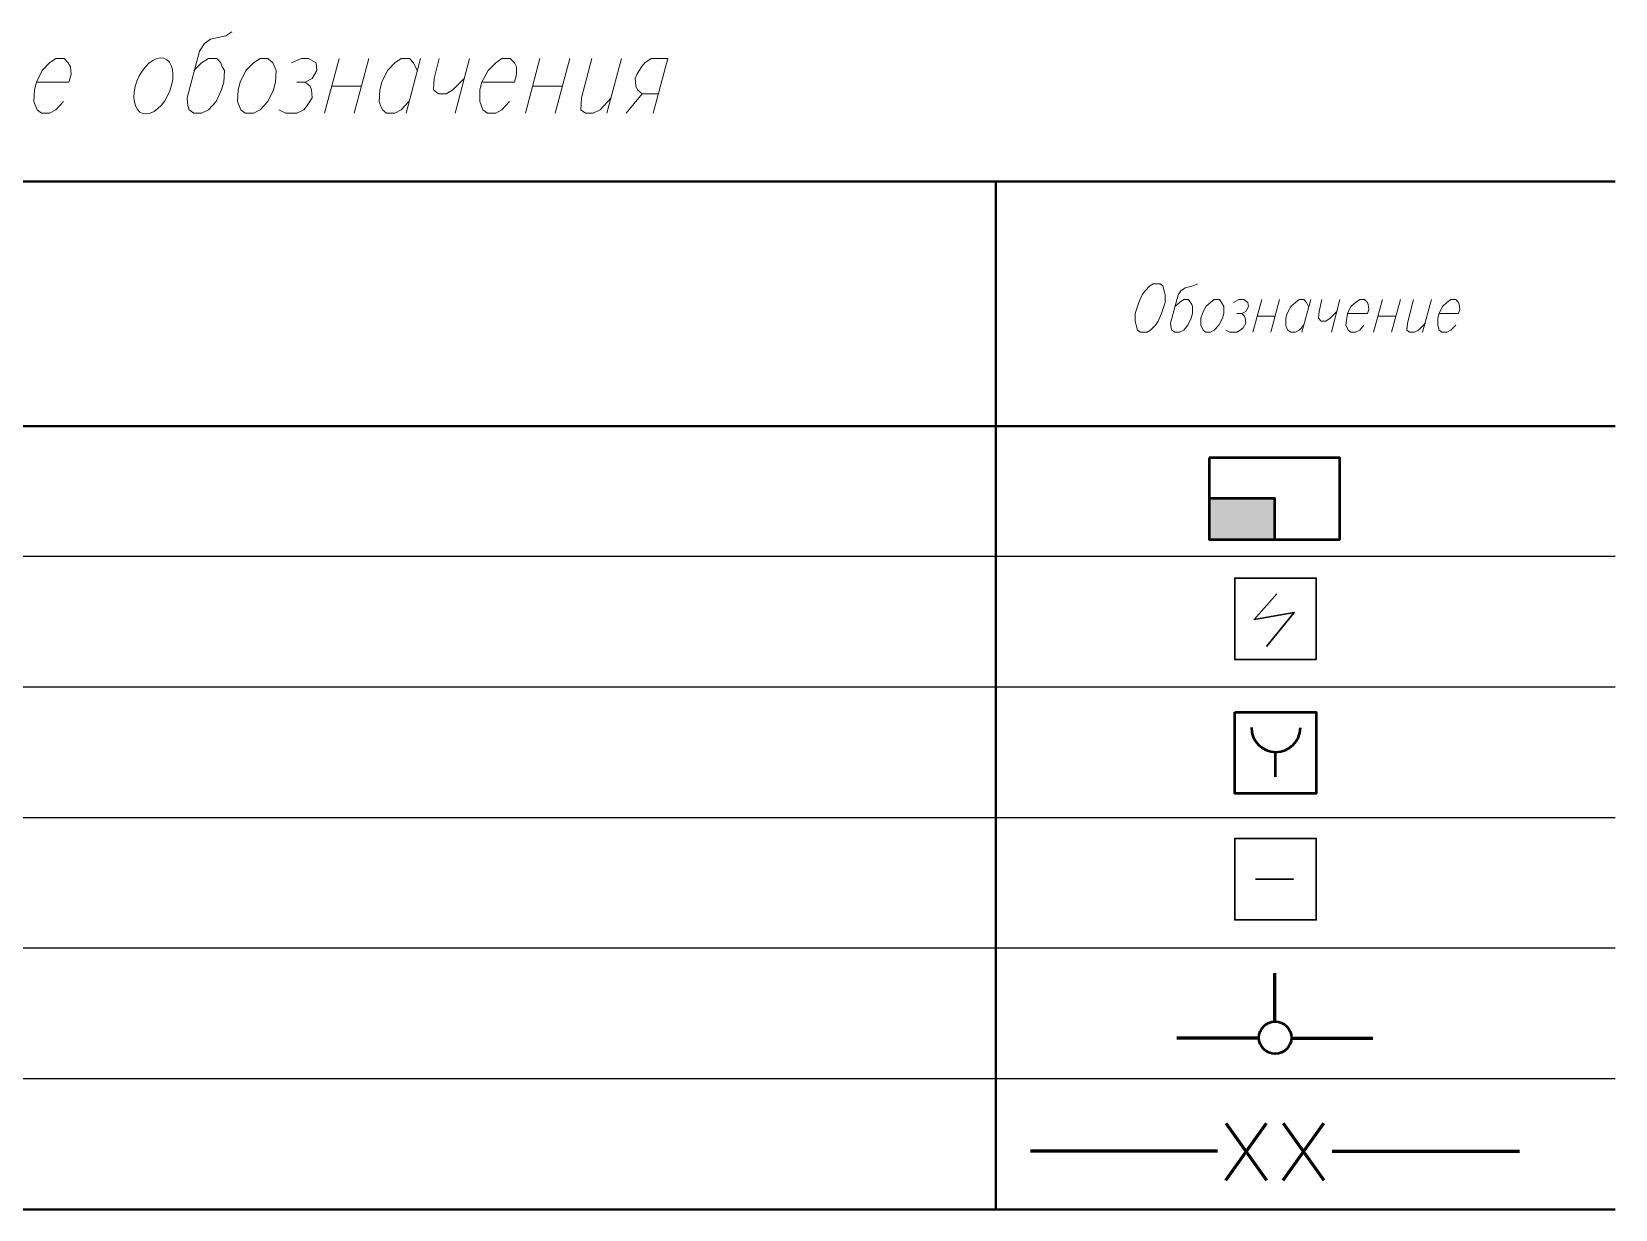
# Model space of a CAD drawing. Header units: millimetres. Extents: x 2185 to 4647, y 1259 to 2456.
# Drawn here: x 4049.69 to 4098.23, y 2420.13 to 2456.22 of the extents above; entities that cross this region are included whole.
import ezdxf

# ---------------------------------------------------------------- set-up
doc = ezdxf.new("R2010")
doc.units = ezdxf.units.MM
for name, color, linetype in [('PDF _0', 7, 'Continuous'), ('PDF _Датчики (Вновь)', 7, 'Continuous'), ('PDF _Линия связи (Вновь)', 7, 'Continuous'), ('PDF _ППК и др. приБоры', 7, 'Continuous'), ('PDF _стены', 7, 'Continuous'), ('PDF _ТаБлица', 7, 'Continuous'), ('PDF _текст', 7, 'Continuous'), ('PDF _Эл. аппараты (Вновь)', 7, 'Continuous')]:
    doc.layers.add(name, color=color, linetype=linetype)

msp = doc.modelspace()

# ---------------------------------------------------------------- linework, layer by layer
at = {"layer": 'PDF _0', "lineweight": 25}
for points in [[(4098.227, 2440.136), (4005.744, 2440.136)], [(4098.227, 2436.135), (4005.744, 2436.135)], [(4098.227, 2432.135), (4005.744, 2432.135)], [(4098.227, 2428.134), (4005.744, 2428.134)], [(4098.227, 2424.133), (4005.744, 2424.133)], [(4098.227, 2420.132), (4005.744, 2420.132)]]:
    msp.add_lwpolyline(points, dxfattribs=at)
at = {"layer": 'PDF _0', "lineweight": 30}
for points in [[(4089.061, 2436.982), (4086.563, 2436.982), (4086.563, 2439.48), (4089.061, 2439.48)], [(4086.563, 2429.002), (4086.563, 2431.5), (4089.061, 2431.5), (4086.563, 2431.5)], [(4089.061, 2431.5), (4089.061, 2429.002)]]:
    msp.add_lwpolyline(points, close=True, dxfattribs=at)
for points in [[(4087.855, 2438.993), (4087.156, 2438.21), (4088.384, 2438.422), (4087.537, 2437.384)], [(4089.061, 2429.002), (4086.563, 2429.002), (4089.061, 2429.002)]]:
    msp.add_lwpolyline(points, dxfattribs=at)
at = {"layer": 'PDF _Датчики (Вновь)', "lineweight": 50}
msp.add_lwpolyline([(4086.563, 2435.373), (4089.061, 2435.373), (4089.061, 2432.876), (4086.563, 2432.876)], close=True, dxfattribs=at)
msp.add_lwpolyline([(4087.812, 2433.384), (4087.812, 2434.125)], dxfattribs=at)
msp.add_arc((4087.823, 2434.897), 0.751, 180, 0, dxfattribs=at)
at = {"layer": 'PDF _Линия связи (Вновь)', "lineweight": 60}
for points in [[(4087.791, 2425.869), (4087.791, 2427.372)], [(4087.283, 2425.382), (4084.785, 2425.382)], [(4088.299, 2425.382), (4090.797, 2425.382)], [(4086.288, 2422.778), (4087.537, 2421.022)], [(4086.288, 2421.022), (4087.537, 2422.778)], [(4088.045, 2422.778), (4089.294, 2421.022)], [(4088.045, 2421.022), (4089.294, 2422.778)], [(4086.034, 2421.911), (4080.298, 2421.911)], [(4089.548, 2421.911), (4095.285, 2421.911)]]:
    msp.add_lwpolyline(points, dxfattribs=at)
at = {"layer": 'PDF _ППК и др. приБоры', "lineweight": 50}
msp.add_lwpolyline([(4085.78, 2443.163), (4085.78, 2440.665), (4089.781, 2440.665), (4089.781, 2443.163)], close=True, dxfattribs=at)
msp.add_lwpolyline([(4087.791, 2440.665), (4087.791, 2441.914), (4085.78, 2441.914)], dxfattribs=at)
at = {"layer": 'PDF _ППК и др. приБоры', "transparency": 33554559}
for points in [[(4085.78, 2440.665), (4087.791, 2440.665), (4085.78, 2441.914)], [(4087.791, 2440.665), (4085.78, 2441.914), (4087.791, 2441.914)]]:
    msp.add_solid(points, dxfattribs=at)
at = {"layer": 'PDF _стены', "lineweight": 30}
msp.add_lwpolyline([(4087.199, 2430.251), (4088.363, 2430.251)], close=True, dxfattribs=at)
at = {"layer": 'PDF _ТаБлица', "lineweight": 40}
for points in [[(4098.227, 2420.132), (4005.744, 2420.132), (4005.744, 2451.63), (4098.227, 2451.63)], [(4079.239, 2420.132), (4079.239, 2451.63)], [(4098.227, 2444.137), (4005.744, 2444.137)]]:
    msp.add_lwpolyline(points, dxfattribs=at)
at = {"layer": 'PDF _текст', "lineweight": 20}
for points in [[(4055.828, 2456.224), (4055.637, 2456.097), (4055.171, 2455.991), (4054.981, 2455.864), (4054.833, 2455.631), (4054.452, 2454.192), (4054.473, 2453.959), (4054.515, 2453.832), (4054.663, 2453.726), (4054.896, 2453.726), (4055.108, 2453.832), (4055.341, 2454.086), (4055.51, 2454.446), (4055.574, 2454.679), (4055.595, 2455.039), (4055.531, 2455.144), (4055.489, 2455.271), (4055.362, 2455.398), (4055.108, 2455.398), (4054.896, 2455.271), (4054.663, 2455.039)], [(4049.837, 2454.679), (4050.832, 2454.679), (4050.895, 2454.912), (4050.874, 2455.144), (4050.811, 2455.271), (4050.684, 2455.398), (4050.43, 2455.398), (4050.239, 2455.271), (4050.006, 2455.039), (4049.837, 2454.679), (4049.773, 2454.446), (4049.752, 2454.086), (4049.858, 2453.832), (4049.985, 2453.726), (4050.239, 2453.726), (4050.43, 2453.832), (4050.663, 2454.086)], [(4057.648, 2455.271), (4057.944, 2455.398), (4058.177, 2455.398), (4058.41, 2455.271), (4058.431, 2455.039), (4058.283, 2454.785), (4058.071, 2454.679), (4057.817, 2454.679)], [(4059.109, 2455.398), (4058.664, 2453.726)], [(4060.019, 2455.398), (4059.574, 2453.726)], [(4061.247, 2454.086), (4061.014, 2453.832), (4060.823, 2453.726), (4060.569, 2453.726), (4060.442, 2453.832), (4060.379, 2453.959), (4060.336, 2454.086), (4060.357, 2454.446), (4060.421, 2454.679), (4060.59, 2455.039), (4060.823, 2455.271), (4061.014, 2455.398), (4061.268, 2455.398), (4061.395, 2455.271), (4061.501, 2455.039)], [(4061.606, 2455.398), (4061.162, 2453.726)], [(4062.178, 2455.398), (4062.03, 2454.785), (4062.009, 2454.446), (4062.157, 2454.319), (4062.39, 2454.319), (4062.601, 2454.446), (4062.94, 2454.785)], [(4063.109, 2455.398), (4062.665, 2453.726)], [(4063.49, 2454.679), (4064.485, 2454.679), (4064.549, 2454.912), (4064.549, 2455.144), (4064.485, 2455.271), (4064.358, 2455.398), (4064.104, 2455.398), (4063.914, 2455.271), (4063.681, 2455.039), (4063.49, 2454.679), (4063.427, 2454.446), (4063.427, 2454.086), (4063.512, 2453.832), (4063.66, 2453.726), (4063.914, 2453.726), (4064.104, 2453.832), (4064.337, 2454.086)], [(4065.268, 2455.398), (4064.824, 2453.726)], [(4066.179, 2455.398), (4065.734, 2453.726)], [(4066.856, 2455.398), (4066.539, 2454.192), (4066.517, 2453.832), (4066.666, 2453.726), (4066.898, 2453.726), (4067.11, 2453.832), (4067.449, 2454.192)], [(4067.766, 2455.398), (4067.322, 2453.726)], [(4068.74, 2453.726), (4069.185, 2455.398), (4068.677, 2455.398), (4068.486, 2455.271), (4068.38, 2455.144), (4068.232, 2454.912), (4068.19, 2454.785), (4068.211, 2454.552), (4068.253, 2454.446), (4068.401, 2454.319), (4068.888, 2454.319)], [(4058.071, 2454.679), (4058.22, 2454.552), (4058.262, 2454.446), (4058.283, 2454.192), (4058.135, 2453.959), (4058.029, 2453.832), (4057.817, 2453.726), (4057.479, 2453.726), (4057.267, 2453.832)], [(4058.876, 2454.552), (4059.786, 2454.552)], [(4065.036, 2454.552), (4065.967, 2454.552)], [(4067.914, 2453.726), (4068.401, 2454.319)], [(4085.42, 2448.498), (4085.293, 2448.434), (4085.039, 2448.371), (4084.912, 2448.286), (4084.828, 2448.159), (4084.595, 2447.291), (4084.616, 2447.143), (4084.637, 2447.079), (4084.722, 2447.016), (4084.87, 2447.016), (4084.997, 2447.079), (4085.124, 2447.228), (4085.23, 2447.439), (4085.272, 2447.587), (4085.272, 2447.799), (4085.251, 2447.863), (4085.209, 2447.926), (4085.145, 2448.011), (4084.997, 2448.011), (4084.87, 2447.926), (4084.722, 2447.799)], [(4086.521, 2447.926), (4086.69, 2448.011), (4086.839, 2448.011), (4086.966, 2447.926), (4086.987, 2447.799), (4086.902, 2447.651), (4086.775, 2447.587), (4086.627, 2447.587)], [(4087.389, 2448.011), (4087.114, 2447.016)], [(4087.939, 2448.011), (4087.664, 2447.016)], [(4088.68, 2447.228), (4088.532, 2447.079), (4088.426, 2447.016), (4088.278, 2447.016), (4088.193, 2447.079), (4088.151, 2447.143), (4088.13, 2447.228), (4088.13, 2447.439), (4088.172, 2447.587), (4088.278, 2447.799), (4088.426, 2447.926), (4088.532, 2448.011), (4088.68, 2448.011), (4088.765, 2447.926), (4088.828, 2447.799)], [(4088.892, 2448.011), (4088.617, 2447.016)], [(4089.231, 2448.011), (4089.146, 2447.651), (4089.125, 2447.439), (4089.209, 2447.355), (4089.358, 2447.355), (4089.485, 2447.439), (4089.696, 2447.651)], [(4089.781, 2448.011), (4089.527, 2447.016)], [(4090.014, 2447.587), (4090.628, 2447.587), (4090.67, 2447.714), (4090.649, 2447.863), (4090.628, 2447.926), (4090.543, 2448.011), (4090.395, 2448.011), (4090.268, 2447.926), (4090.12, 2447.799), (4090.014, 2447.587), (4089.993, 2447.439), (4089.972, 2447.228), (4090.035, 2447.079), (4090.12, 2447.016), (4090.268, 2447.016), (4090.395, 2447.079), (4090.522, 2447.228)], [(4091.093, 2448.011), (4090.818, 2447.016)], [(4091.644, 2448.011), (4091.369, 2447.016)], [(4092.046, 2448.011), (4091.855, 2447.291), (4091.834, 2447.079), (4091.919, 2447.016), (4092.067, 2447.016), (4092.194, 2447.079), (4092.406, 2447.291)], [(4092.596, 2448.011), (4092.321, 2447.016)], [(4092.829, 2447.587), (4093.422, 2447.587), (4093.464, 2447.714), (4093.443, 2447.863), (4093.422, 2447.926), (4093.337, 2448.011), (4093.189, 2448.011), (4093.062, 2447.926), (4092.935, 2447.799), (4092.829, 2447.587), (4092.787, 2447.439), (4092.787, 2447.228), (4092.829, 2447.079), (4092.914, 2447.016), (4093.062, 2447.016), (4093.189, 2447.079), (4093.337, 2447.228)], [(4086.775, 2447.587), (4086.86, 2447.503), (4086.881, 2447.439), (4086.902, 2447.291), (4086.817, 2447.143), (4086.733, 2447.079), (4086.627, 2447.016), (4086.415, 2447.016), (4086.288, 2447.079)], [(4087.262, 2447.503), (4087.812, 2447.503)], [(4090.945, 2447.503), (4091.496, 2447.503)]]:
    msp.add_lwpolyline(points, dxfattribs=at)
for points in [[(4056.695, 2455.398), (4056.928, 2455.398), (4057.076, 2455.271), (4057.182, 2455.039), (4057.161, 2454.679), (4057.098, 2454.446), (4056.928, 2454.086), (4056.695, 2453.832), (4056.484, 2453.726), (4056.23, 2453.726), (4056.103, 2453.832), (4055.997, 2454.086), (4056.018, 2454.446), (4056.082, 2454.679), (4056.251, 2455.039), (4056.484, 2455.271)], [(4084.066, 2448.498), (4084.277, 2448.498), (4084.362, 2448.434), (4084.404, 2448.286), (4084.425, 2448.159), (4084.425, 2447.926), (4084.32, 2447.587), (4084.214, 2447.355), (4084.129, 2447.228), (4083.981, 2447.079), (4083.875, 2447.016), (4083.663, 2447.016), (4083.579, 2447.079), (4083.536, 2447.228), (4083.515, 2447.355), (4083.515, 2447.587), (4083.621, 2447.926), (4083.727, 2448.159), (4083.812, 2448.286), (4083.96, 2448.434)], [(4085.928, 2448.011), (4086.098, 2448.011), (4086.161, 2447.926), (4086.225, 2447.799), (4086.225, 2447.587), (4086.182, 2447.439), (4086.077, 2447.228), (4085.928, 2447.079), (4085.823, 2447.016), (4085.674, 2447.016), (4085.59, 2447.079), (4085.526, 2447.228), (4085.526, 2447.439), (4085.569, 2447.587), (4085.674, 2447.799), (4085.823, 2447.926)]]:
    msp.add_lwpolyline(points, close=True, dxfattribs=at)
msp.add_ellipse((4053.421, 2454.562), major_axis=(0.354, 0.833), ratio=0.578346, start_param=0.466345, end_param=6.74953, dxfattribs=at)
at = {"layer": 'PDF _Эл. аппараты (Вновь)', "lineweight": 50}
msp.add_circle((4087.802, 2425.393), 0.497, dxfattribs=at)
msp.add_circle((4087.802, 2425.393), 0.497, dxfattribs=at)

doc.saveas('drawing.dxf')
